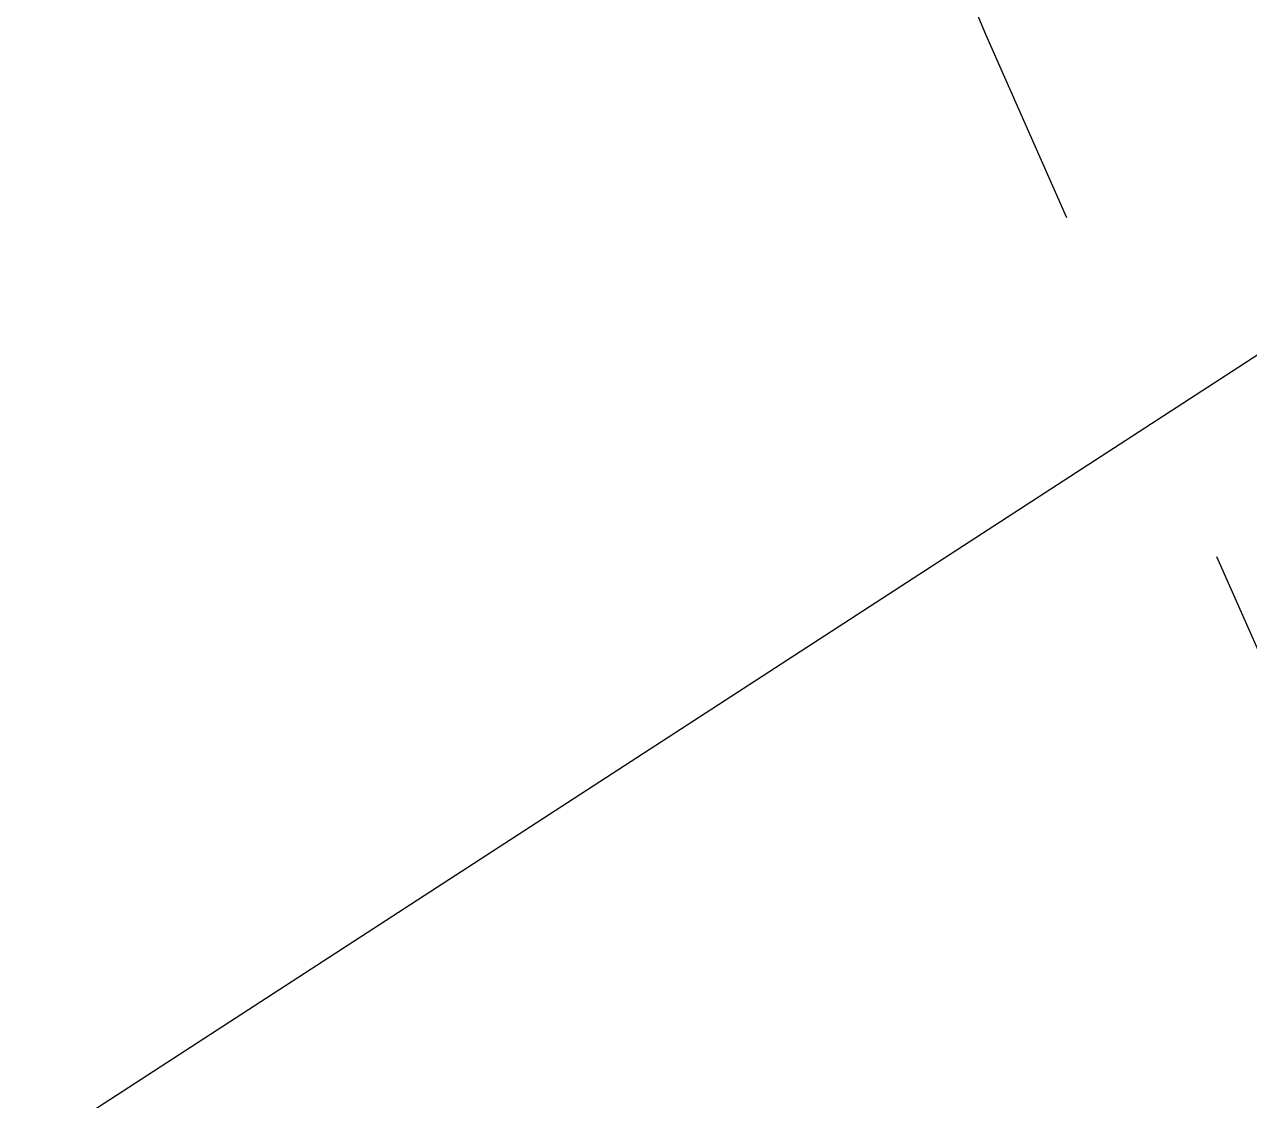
# Model space of a CAD drawing. Header units: feet. Extents: x 2175025 to 2179063, y 467811 to 470338.
# Drawn here: x 2176621.9347 to 2176622.3477, y 470163.9091 to 470164.272 of the extents above; entities that cross this region are included whole.
import ezdxf

# ---------------------------------------------------------------- set-up
doc = ezdxf.new("R2010")
doc.units = ezdxf.units.FT
doc.header["$LTSCALE"] = 0.5
doc.header["$MEASUREMENT"] = 0
doc.linetypes.add('DIVIDE', pattern=[1.25, 0.5, -0.25, 0, -0.25, 0, -0.25])
doc.layers.add('EC', color=35, linetype='DIVIDE')
doc.layers.add('wetlands_formatted', color=70, linetype='CONTINUOUS')

msp = doc.modelspace()

# ---------------------------------------------------------------- hatches: boundary and pattern name
at = {"layer": 'wetlands_formatted'}
h = msp.add_hatch(dxfattribs=at)
h.set_pattern_fill('ANSI31', color=5, scale=80, angle=315, style=0)
h.paths.add_polyline_path([(2176373.74087, 469998.47158), (2176379.56216, 470017.76502), (2176384.41729, 470030.32146), (2176387.99416, 470034.67763), (2176393.66595, 470042.23504), (2176403.51263, 470055.02134), (2176408.02203, 470063.4739), (2176414.56282, 470070.1399), (2176438.74876, 470079.80906), (2176445.20358, 470079.72683), (2176452.50123, 470076.69939), (2176464.45218, 470070.38473), (2176471.73862, 470066.47708), (2176479.58569, 470060.50815), (2176485.08182, 470054.27572), (2176485.60509, 470049.28043), (2176486.27811, 470042.21368), (2176514.66372, 470004.07044), (2176546.62695, 469945.98122), (2176573.57864, 469883.16094), (2176619.69036, 469828.41787), (2176628.1529, 469819.88248), (2176632.54014, 469835.05131), (2176584.55503, 469889.30888), (2176557.95472, 469953.26909), (2176527.61427, 470009.24213), (2176513.16965, 470041.3617), (2176559.09342, 470056.10483), (2176594.26868, 470066.0141), (2176673.27385, 470072.78678), (2176681.51569, 470085.70111), (2176590.43605, 470070.36801), (2176559.14287, 470069.11945), (2176507.58465, 470048.33724), (2176488.16018, 470065.94934), (2176460.84261, 470080.12425), (2176465.00322, 470083.28945), (2176460.50902, 470083.3467), (2176456.98821, 470083.39155), (2176455.88935, 470089.27451), (2176457.73946, 470096.29371), (2176463.67101, 470101.20678), (2176477.2422, 470106.90287), (2176486.69457, 470111.77109), (2176496.69076, 470113.25772), (2176503.24042, 470113.17428), (2176526.16186, 470132.59491), (2176571.32594, 470146.00756), (2176612.0175, 470157.45363), (2176659.79046, 470188.46255), (2176663.82962, 470190.59841), (2176645.03639, 470190.38239), (2176607.92667, 470172.10111), (2176569.7961, 470156.86314), (2176527.30105, 470149.39403), (2176481.10638, 470144.38904), (2176473.73927, 470142.50276), (2176470.80793, 470131.63451), (2176463.57196, 470116.46736), (2176451.97235, 470104.29028), (2176437.47984, 470095.37799), (2176416.77733, 470082.72998), (2176394.34805, 470072.74499), (2176381.2777, 470060.2932), (2176365.73307, 470037.89569), (2176353.47191, 470019.85807), (2176351.06116, 470014.90015), (2176346.94608, 470014.36567), (2176345.55382, 470020.25238), (2176343.09261, 470034.36926), (2176334.1878, 470049.44857), (2176327.52554, 470056.28275), (2176323.21796, 470063.67383), (2176316.32958, 470075.79297), (2176296.5764, 470091.59737), (2176283.44439, 470097.34017), (2176268.85282, 470103.68846), (2176264.36901, 470104.03514), (2176271.47672, 470090.45633), (2176274.83369, 470089.62781), (2176284.34144, 470085.32306), (2176307.13073, 470067.99941), (2176325.63812, 470042.96069), (2176333.85178, 470030.90283), (2176335.81385, 470020.71759), (2176337.45811, 470009.04225), (2176331.05047, 469998.66479), (2176324.09855, 469992.4779), (2176323.30958, 469991.43306), (2176316.49959, 469982.41446), (2176313.99134, 469973.18265), (2176317.46636, 469964.47229), (2176334.54834, 469944.83069), (2176352.19744, 469922.79122), (2176355.69529, 469915.87356), (2176354.88078, 469898.85058), (2176331.11012, 469837.7533), (2176338.33725, 469826.64712), (2176348.49599, 469843.34938), (2176361.03722, 469889.5084), (2176366.70239, 469908.53396), (2176368.37216, 469905.34397), (2176368.89885, 469917.83492), (2176372.14681, 469942.44322), (2176374.20248, 469965.59946), (2176373.56147, 469984.38833)])

# ---------------------------------------------------------------- linework, layer by layer
at = {"layer": 'EC', "color": 43, "elevation": 435, "flags": 128}
msp.add_lwpolyline([(2176614.26464, 470150.93575), (2176615.24052, 470152.00025), (2176617.91705, 470154.85635), (2176619.39919, 470156.4067), (2176622.57079, 470159.19761), (2176623.91425, 470160.3392), (2176623.80782, 470160.84352), (2176623.78022, 470160.95076), (2176623.67052, 470161.18388), (2176623.28472, 470162.04303), (2176623.05711, 470162.5504), (2176622.71851, 470163.22932), (2176622.25883, 470164.26856), (2176622.2539, 470164.28051), (2176622.25021, 470164.29127), (2176622.19091, 470164.7976), (2176622.17474, 470165.02895), (2176622.44128, 470164.89794), (2176622.63311, 470164.82596), (2176623.08665, 470164.473), (2176623.25646, 470164.33224), (2176623.68485, 470164.57369), (2176624.10445, 470164.74398), (2176625.85842, 470165.78246), (2176627.23962, 470166.49168), (2176627.9997, 470166.9092), (2176628.95152, 470167.45637), (2176630.23699, 470168.27988), (2176631.09887, 470168.86947), (2176632.51194, 470169.74623), (2176634.64471, 470171.15451), (2176634.80782, 470171.26579), (2176634.90964, 470171.33265), (2176637.00425, 470172.53265), (2176638.83946, 470173.10691), (2176638.94106, 470173.13984), (2176639.21408, 470173.14964), (2176647.2913, 470173.21714), (2176648.82404, 470173.32314), (2176655.80861, 470173.71895), (2176657.896, 470173.87411), (2176664.41421, 470174.44508), (2176666.65362, 470174.64563), (2176673.21788, 470175.67446), (2176674.72684, 470175.89736), (2176677.76864, 470177.08472), (2176681.05606, 470178.37272), (2176681.84363, 470179.64297), (2176681.97137, 470179.86015), (2176682.03371, 470181.51543), (2176682.02935, 470181.9491), (2176681.76142, 470183.57407), (2176681.65821, 470184.33914), (2176681.43822, 470185.65321), (2176681.59022, 470186.51647), (2176681.74758, 470187.47763), (2176682.94427, 470188.97894), (2176683.59507, 470189.80691), (2176685.53426, 470191.77416), (2176685.77139, 470192.00377), (2176687.04886, 470193.15954), (2176688.13582, 470194.12488), (2176688.33772, 470194.3027), (2176690.564, 470196.22032), (2176691.18156, 470196.78078), (2176692.84553, 470198.37482), (2176693.88696, 470199.43183), (2176694.30082, 470200.19654), (2176694.50353, 470200.56889), (2176694.88125, 470201.8178), (2176694.92472, 470201.95005), (2176695.12162, 470202.57191), (2176695.34906, 470203.32726), (2176695.40016, 470203.48164), (2176695.92867, 470204.5105), (2176696.18981, 470204.95812), (2176696.97173, 470206.10714), (2176697.16878, 470206.39528), (2176697.66046, 470207.19798), (2176698.07578, 470207.88224), (2176698.24095, 470208.13562), (2176699.02369, 470209.3409), (2176699.55368, 470210.07528), (2176700.06237, 470210.73674), (2176700.96568, 470211.81224), (2176701.21256, 470212.05541), (2176702.48457, 470213.25503), (2176702.50593, 470213.27501), (2176702.51013, 470213.27877), (2176702.51846, 470213.2848), (2176704.75657, 470214.92239), (2176705.15588, 470215.1827), (2176707.06666, 470216.43606), (2176707.74382, 470216.84513), (2176709.42024, 470217.86094), (2176710.30212, 470218.36648), (2176711.80146, 470219.22936), (2176712.84416, 470219.81043), (2176714.19522, 470220.57219), (2176715.38152, 470221.23213), (2176716.58449, 470221.92419), (2176717.92781, 470222.69633), (2176719.3792, 470223.63733), (2176721.07102, 470224.74849), (2176722.63108, 470225.86766), (2176724.26605, 470227.0473), (2176725.78647, 470228.18595), (2176726.49847, 470228.70814), (2176727.1499, 470229.2123), (2176727.8419, 470229.71808), (2176728.5117, 470230.24013), (2176729.18429, 470230.73146), (2176729.8764, 470231.26532), (2176730.52609, 470231.7468), (2176731.23835, 470232.29301), (2176731.8649, 470232.772), (2176732.21616, 470233.04316)], dxfattribs=at)
at = {"layer": 'wetlands_formatted', "color": 5}
msp.add_lwpolyline([(2176571.32594, 470146.00756), (2176612.0175, 470157.45363), (2176659.79046, 470188.46255), (2176663.82962, 470190.59841), (2176645.03639, 470190.38239), (2176607.92667, 470172.10111), (2176569.7961, 470156.86314), (2176527.30105, 470149.39403), (2176481.10638, 470144.38904)], dxfattribs=at)

doc.saveas('drawing.dxf')
